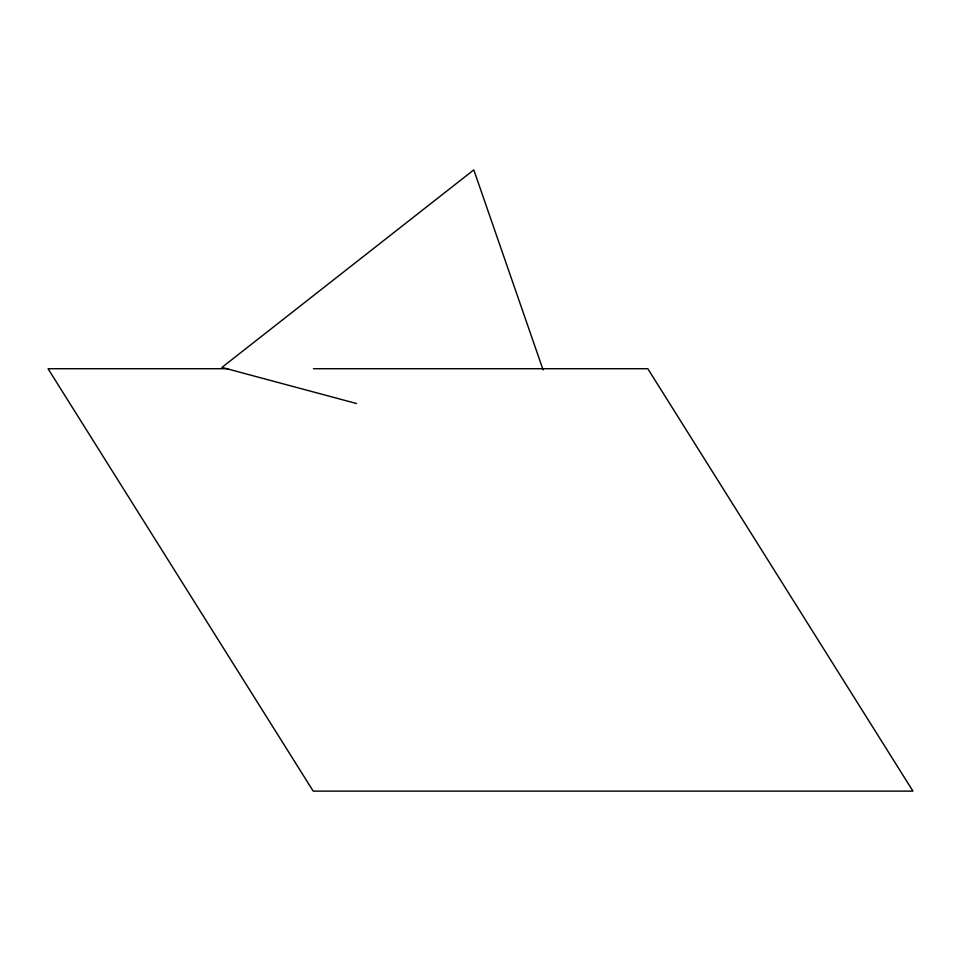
<?xml version="1.0" encoding="UTF-8"?>
<svg xmlns="http://www.w3.org/2000/svg" width="961" height="961" viewBox="0 0 961 961"><rect width="100%" height="100%" fill="white"/><g stroke="black" fill="none" stroke-linecap="round" stroke-linejoin="round"><path stroke-width="1.44" d="M227.973 368.712L48.05 368.712L313.19 791.119L912.95 791.119L647.81 368.712L313.442 368.712M356.531 403.524L221.931 367.414L473.797 169.881L543.109 369.925"/></g></svg>
